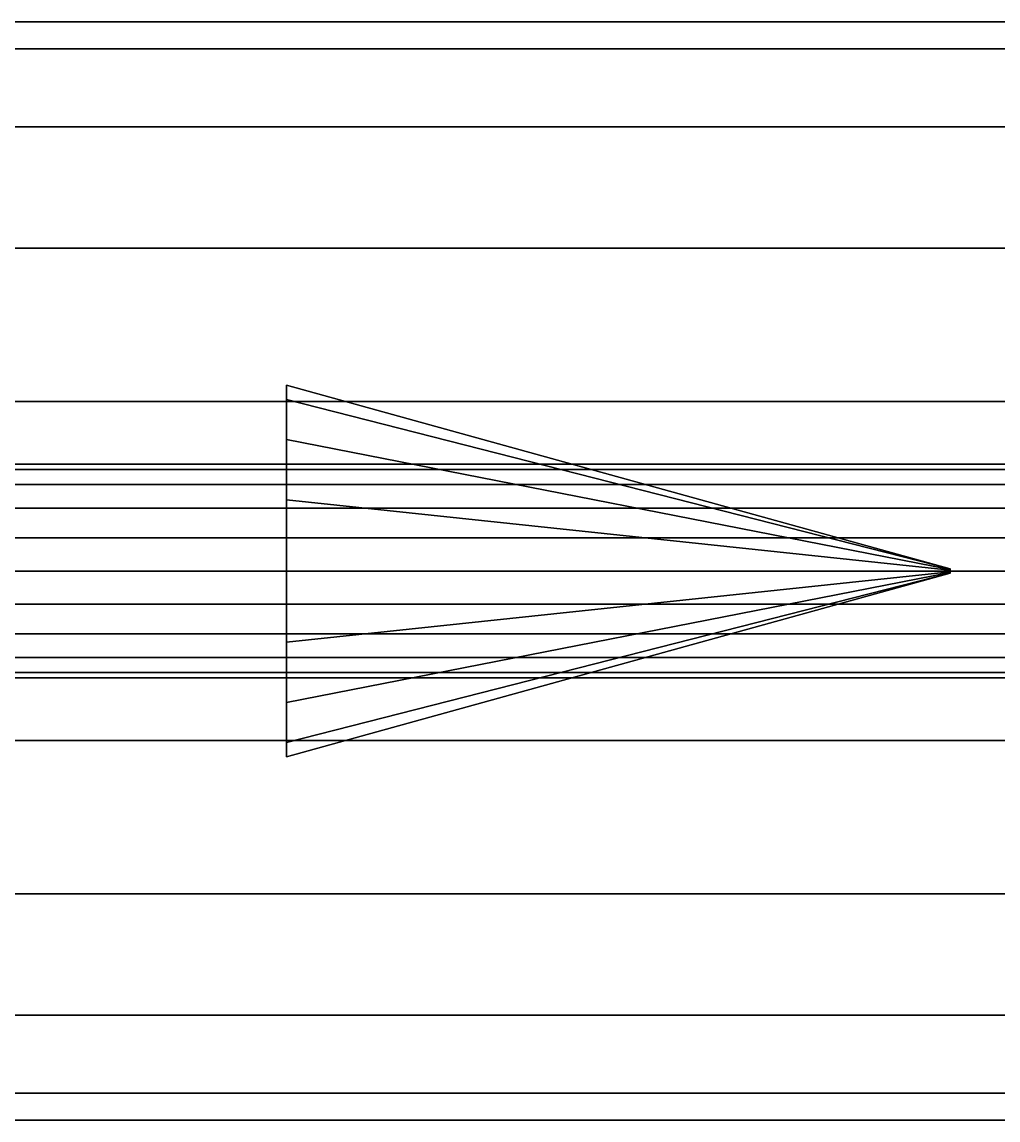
# Model space of a CAD drawing. Extents: x 91537 to 98524, y 82085 to 85415.
# Drawn here: x 97830.2 to 98050.8, y 84466.9 to 84715.1 of the extents above; entities that cross this region are included whole.
import ezdxf

# ---------------------------------------------------------------- set-up
doc = ezdxf.new("R2010")
doc.units = 0
doc.header["$LTSCALE"] = 20
for name, color, linetype in [('CENTERLINE', 7, 'CONTINUOUS'), ('FLOW', 4, 'CONTINUOUS'), ('INSULATION', 254, 'CONTINUOUS'), ('PIPE-SPOOL3', 3, 'CONTINUOUS')]:
    doc.layers.add(name, color=color, linetype=linetype)

msp = doc.modelspace()

# ---------------------------------------------------------------- linework, layer by layer
at = {"layer": 'CENTERLINE'}
msp.add_polyline3d([(98200, 84591, 5095), (97640, 84591, 5095), (97430, 84591, 5095)], dxfattribs=at)
at = {"layer": 'FLOW'}
for points in [[(97890, 84633, 5289.15), (97890, 84629.8029, 5305.2227), (98040, 84591.4619, 5289.3413), (98040, 84591.5, 5289.15)], [(97890, 84629.8029, 5273.0773), (97890, 84633, 5289.15), (98040, 84591.5, 5289.15), (98040, 84591.4619, 5288.9587)], [(97890, 84591, 5289.15), (97890, 84629.8029, 5305.2227), (97890, 84633, 5289.15)], [(97890, 84591, 5289.15), (97890, 84633, 5289.15), (97890, 84629.8029, 5273.0773)], [(97890, 84629.8029, 5305.2227), (97890, 84620.6985, 5318.8485), (98040, 84591.3536, 5289.5036), (98040, 84591.4619, 5289.3413)], [(97890, 84620.6985, 5259.4515), (97890, 84629.8029, 5273.0773), (98040, 84591.4619, 5288.9587), (98040, 84591.3536, 5288.7964)], [(97890, 84591, 5289.15), (97890, 84620.6985, 5318.8485), (97890, 84629.8029, 5305.2227)], [(97890, 84591, 5289.15), (97890, 84629.8029, 5273.0773), (97890, 84620.6985, 5259.4515)], [(97890, 84620.6985, 5318.8485), (97890, 84607.0727, 5327.9529), (98040, 84591.1913, 5289.6119), (98040, 84591.3536, 5289.5036)], [(97890, 84607.0727, 5250.3471), (97890, 84620.6985, 5259.4515), (98040, 84591.3536, 5288.7964), (98040, 84591.1913, 5288.6881)], [(97890, 84591, 5289.15), (97890, 84607.0727, 5327.9529), (97890, 84620.6985, 5318.8485)], [(97890, 84591, 5289.15), (97890, 84620.6985, 5259.4515), (97890, 84607.0727, 5250.3471)], [(97890, 84607.0727, 5327.9529), (97890, 84591, 5331.15), (98040, 84591, 5289.65), (98040, 84591.1913, 5289.6119)], [(97890, 84591, 5247.15), (97890, 84607.0727, 5250.3471), (98040, 84591.1913, 5288.6881), (98040, 84591, 5288.65)], [(97890, 84591, 5289.15), (97890, 84591, 5331.15), (97890, 84607.0727, 5327.9529)], [(97890, 84591, 5289.15), (97890, 84607.0727, 5250.3471), (97890, 84591, 5247.15)], [(97890, 84591, 5331.15), (97890, 84574.9273, 5327.9529), (98040, 84590.8087, 5289.6119), (98040, 84591, 5289.65)], [(97890, 84574.9273, 5250.3471), (97890, 84591, 5247.15), (98040, 84591, 5288.65), (98040, 84590.8087, 5288.6881)], [(97890, 84591, 5289.15), (97890, 84574.9273, 5327.9529), (97890, 84591, 5331.15)], [(97890, 84591, 5289.15), (97890, 84561.3015, 5318.8485), (97890, 84574.9273, 5327.9529)], [(97890, 84591, 5289.15), (97890, 84552.1971, 5305.2227), (97890, 84561.3015, 5318.8485)], [(97890, 84591, 5289.15), (97890, 84549, 5289.15), (97890, 84552.1971, 5305.2227)], [(97890, 84591, 5289.15), (97890, 84552.1971, 5273.0773), (97890, 84549, 5289.15)], [(97890, 84591, 5289.15), (97890, 84561.3015, 5259.4515), (97890, 84552.1971, 5273.0773)], [(97890, 84591, 5289.15), (97890, 84574.9273, 5250.3471), (97890, 84561.3015, 5259.4515)], [(97890, 84591, 5289.15), (97890, 84591, 5247.15), (97890, 84574.9273, 5250.3471)], [(98040, 84591, 5289.15), (98040, 84591.5, 5289.15), (98040, 84591.4619, 5289.3413)], [(98040, 84591, 5289.15), (98040, 84591.4619, 5288.9587), (98040, 84591.5, 5289.15)], [(98040, 84591, 5289.15), (98040, 84591.4619, 5289.3413), (98040, 84591.3536, 5289.5036)], [(98040, 84591, 5289.15), (98040, 84591.3536, 5288.7964), (98040, 84591.4619, 5288.9587)], [(98040, 84591, 5289.15), (98040, 84591.3536, 5289.5036), (98040, 84591.1913, 5289.6119)], [(98040, 84591, 5289.15), (98040, 84591.1913, 5288.6881), (98040, 84591.3536, 5288.7964)], [(98040, 84591, 5289.15), (98040, 84591.1913, 5289.6119), (98040, 84591, 5289.65)], [(98040, 84591, 5289.15), (98040, 84591, 5288.65), (98040, 84591.1913, 5288.6881)], [(98040, 84591, 5289.15), (98040, 84591, 5289.65), (98040, 84590.8087, 5289.6119)], [(98040, 84591, 5289.15), (98040, 84590.8087, 5289.6119), (98040, 84590.6464, 5289.5036)], [(98040, 84591, 5289.15), (98040, 84590.6464, 5289.5036), (98040, 84590.5381, 5289.3413)], [(98040, 84591, 5289.15), (98040, 84590.5381, 5289.3413), (98040, 84590.5, 5289.15)], [(98040, 84591, 5289.15), (98040, 84590.5, 5289.15), (98040, 84590.5381, 5288.9587)], [(98040, 84591, 5289.15), (98040, 84590.5381, 5288.9587), (98040, 84590.6464, 5288.7964)], [(98040, 84591, 5289.15), (98040, 84590.6464, 5288.7964), (98040, 84590.8087, 5288.6881)], [(98040, 84591, 5289.15), (98040, 84590.8087, 5288.6881), (98040, 84591, 5288.65)], [(97890, 84574.9273, 5327.9529), (97890, 84561.3015, 5318.8485), (98040, 84590.6464, 5289.5036), (98040, 84590.8087, 5289.6119)], [(97890, 84561.3015, 5259.4515), (97890, 84574.9273, 5250.3471), (98040, 84590.8087, 5288.6881), (98040, 84590.6464, 5288.7964)], [(97890, 84561.3015, 5318.8485), (97890, 84552.1971, 5305.2227), (98040, 84590.5381, 5289.3413), (98040, 84590.6464, 5289.5036)], [(97890, 84552.1971, 5273.0773), (97890, 84561.3015, 5259.4515), (98040, 84590.6464, 5288.7964), (98040, 84590.5381, 5288.9587)], [(97890, 84552.1971, 5305.2227), (97890, 84549, 5289.15), (98040, 84590.5, 5289.15), (98040, 84590.5381, 5289.3413)], [(97890, 84549, 5289.15), (97890, 84552.1971, 5273.0773), (98040, 84590.5381, 5288.9587), (98040, 84590.5, 5289.15)]]:
    msp.add_3dface(points, dxfattribs=at)
at = {"layer": 'INSULATION'}
for points in [[(98201.2552, 84709.0737, 5133.3439), (98200, 84715.15, 5095), (97640, 84715.15, 5095), (97640, 84709.0737, 5133.3645)], [(98200, 84715.15, 5095), (98198.7447, 84709.0737, 5056.6561), (97640, 84709.0737, 5056.6355), (97640, 84715.15, 5095)], [(98202.3876, 84691.4395, 5167.9345), (98201.2552, 84709.0737, 5133.3439), (97640, 84709.0737, 5133.3645), (97640, 84691.4395, 5167.9735)], [(98198.7447, 84709.0737, 5056.6561), (98197.6124, 84691.4395, 5022.0655), (97640, 84691.4395, 5022.0265), (97640, 84709.0737, 5056.6355)], [(98203.2863, 84663.9735, 5195.3857), (98202.3876, 84691.4395, 5167.9345), (97640, 84691.4395, 5167.9735), (97640, 84663.9735, 5195.4395)], [(98197.6124, 84691.4395, 5022.0655), (98196.7137, 84663.9735, 4994.6143), (97640, 84663.9735, 4994.5605), (97640, 84691.4395, 5022.0265)], [(98203.8633, 84629.3645, 5213.0104), (98203.2863, 84663.9735, 5195.3857), (97640, 84663.9735, 5195.4395), (97640, 84629.3645, 5213.0737)], [(98196.7137, 84663.9735, 4994.6143), (98196.1367, 84629.3645, 4976.9896), (97640, 84629.3645, 4976.9263), (97640, 84663.9735, 4994.5605)], [(98204.0621, 84591, 5219.0835), (98203.8633, 84629.3645, 5213.0104), (97640, 84629.3645, 5213.0737), (97640, 84591, 5219.15)], [(98196.1367, 84629.3645, 4976.9896), (98195.9379, 84591, 4970.9165), (97640, 84591, 4970.85), (97640, 84629.3645, 4976.9263)], [(98195.9379, 84591, 4970.9165), (98196.1367, 84552.6355, 4976.9896), (97640, 84552.6355, 4976.9263), (97640, 84591, 4970.85)], [(98203.8633, 84552.6355, 5213.0104), (98204.0621, 84591, 5219.0835), (97640, 84591, 5219.15), (97640, 84552.6355, 5213.0737)], [(98196.1367, 84552.6355, 4976.9896), (98196.7137, 84518.0265, 4994.6143), (97640, 84518.0265, 4994.5605), (97640, 84552.6355, 4976.9263)], [(98203.2863, 84518.0265, 5195.3857), (98203.8633, 84552.6355, 5213.0104), (97640, 84552.6355, 5213.0737), (97640, 84518.0265, 5195.4395)], [(98196.7137, 84518.0265, 4994.6143), (98197.6124, 84490.5605, 5022.0655), (97640, 84490.5605, 5022.0265), (97640, 84518.0265, 4994.5605)], [(98202.3876, 84490.5605, 5167.9345), (98203.2863, 84518.0265, 5195.3857), (97640, 84518.0265, 5195.4395), (97640, 84490.5605, 5167.9735)], [(98197.6124, 84490.5605, 5022.0655), (98198.7447, 84472.9263, 5056.6561), (97640, 84472.9263, 5056.6355), (97640, 84490.5605, 5022.0265)], [(98201.2552, 84472.9263, 5133.3439), (98202.3876, 84490.5605, 5167.9345), (97640, 84490.5605, 5167.9735), (97640, 84472.9263, 5133.3645)], [(98198.7447, 84472.9263, 5056.6561), (98200, 84466.85, 5095), (97640, 84466.85, 5095), (97640, 84472.9263, 5056.6355)], [(98200, 84466.85, 5095), (98201.2552, 84472.9263, 5133.3439), (97640, 84472.9263, 5133.3645), (97640, 84466.85, 5095)]]:
    msp.add_3dface(points, dxfattribs=at)
at = {"layer": 'PIPE-SPOOL3'}
for points in [[(98200.2442, 84613.968, 5102.4588), (98200, 84615.15, 5095), (97640, 84615.15, 5095), (97640, 84613.968, 5102.4628)], [(98200, 84615.15, 5095), (98199.7558, 84613.968, 5087.5412), (97640, 84613.968, 5087.5372), (97640, 84615.15, 5095)], [(98200.4644, 84610.5378, 5109.1874), (98200.2442, 84613.968, 5102.4588), (97640, 84613.968, 5102.4628), (97640, 84610.5378, 5109.195)], [(98199.7558, 84613.968, 5087.5412), (98199.5356, 84610.5378, 5080.8126), (97640, 84610.5378, 5080.805), (97640, 84613.968, 5087.5372)], [(98200.6393, 84605.195, 5114.5273), (98200.4644, 84610.5378, 5109.1874), (97640, 84610.5378, 5109.195), (97640, 84605.195, 5114.5378)], [(98199.5356, 84610.5378, 5080.8126), (98199.3607, 84605.195, 5075.4727), (97640, 84605.195, 5075.4622), (97640, 84610.5378, 5080.805)], [(98200.7515, 84598.4628, 5117.9557), (98200.6393, 84605.195, 5114.5273), (97640, 84605.195, 5114.5378), (97640, 84598.4628, 5117.968)], [(98199.3607, 84605.195, 5075.4727), (98199.2485, 84598.4628, 5072.0443), (97640, 84598.4628, 5072.032), (97640, 84605.195, 5075.4622)], [(98200.7902, 84591, 5119.1371), (98200.7515, 84598.4628, 5117.9557), (97640, 84598.4628, 5117.968), (97640, 84591, 5119.15)], [(98199.2485, 84598.4628, 5072.0443), (98199.2098, 84591, 5070.8629), (97640, 84591, 5070.85), (97640, 84598.4628, 5072.032)], [(98199.2098, 84591, 5070.8629), (98199.2485, 84583.5372, 5072.0443), (97640, 84583.5372, 5072.032), (97640, 84591, 5070.85)], [(98200.7515, 84583.5372, 5117.9557), (98200.7902, 84591, 5119.1371), (97640, 84591, 5119.15), (97640, 84583.5372, 5117.968)], [(98199.2485, 84583.5372, 5072.0443), (98199.3607, 84576.805, 5075.4727), (97640, 84576.805, 5075.4622), (97640, 84583.5372, 5072.032)], [(98200.6393, 84576.805, 5114.5273), (98200.7515, 84583.5372, 5117.9557), (97640, 84583.5372, 5117.968), (97640, 84576.805, 5114.5378)], [(98199.3607, 84576.805, 5075.4727), (98199.5356, 84571.4622, 5080.8126), (97640, 84571.4622, 5080.805), (97640, 84576.805, 5075.4622)], [(98200.4644, 84571.4622, 5109.1874), (98200.6393, 84576.805, 5114.5273), (97640, 84576.805, 5114.5378), (97640, 84571.4622, 5109.195)], [(98199.5356, 84571.4622, 5080.8126), (98199.7558, 84568.032, 5087.5412), (97640, 84568.032, 5087.5372), (97640, 84571.4622, 5080.805)], [(98200.2442, 84568.032, 5102.4588), (98200.4644, 84571.4622, 5109.1874), (97640, 84571.4622, 5109.195), (97640, 84568.032, 5102.4628)], [(98199.7558, 84568.032, 5087.5412), (98200, 84566.85, 5095), (97640, 84566.85, 5095), (97640, 84568.032, 5087.5372)], [(98200, 84566.85, 5095), (98200.2442, 84568.032, 5102.4588), (97640, 84568.032, 5102.4628), (97640, 84566.85, 5095)]]:
    msp.add_3dface(points, dxfattribs=at)

doc.saveas('drawing.dxf')
